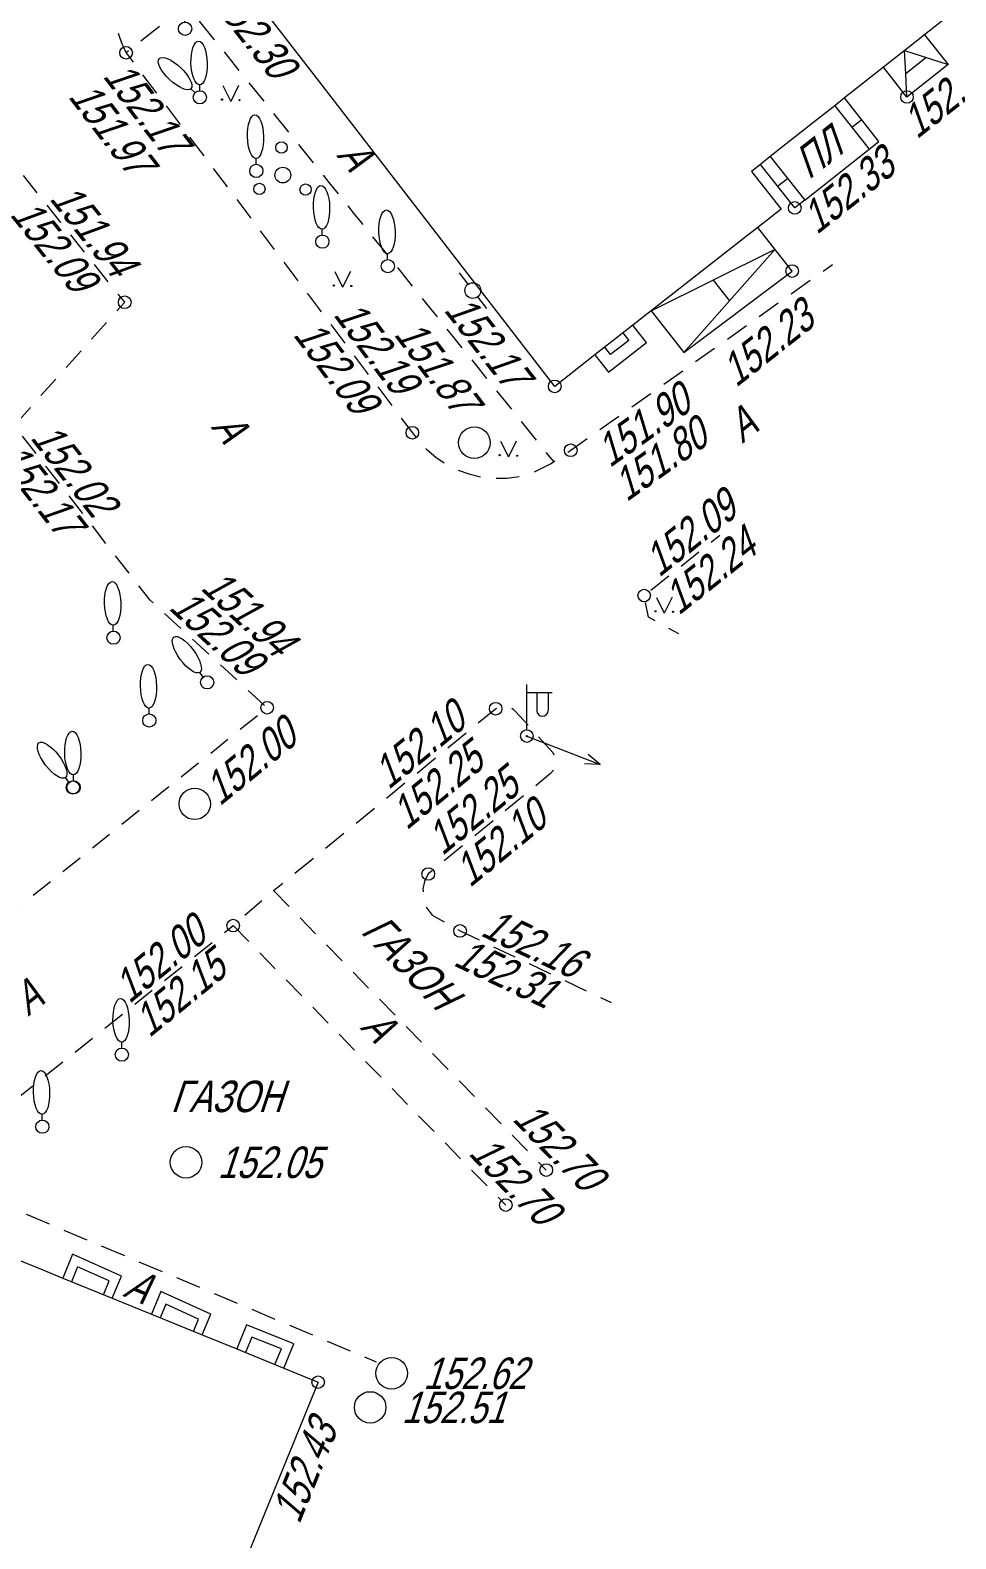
# Model space of a CAD drawing. Header units: metres. Extents: x 382 to 851, y 14083 to 14440.
# Drawn here: x 710.81 to 740.2, y 14270.72 to 14318.62 of the extents above; entities that cross this region are included whole.
import ezdxf
from ezdxf.enums import TextEntityAlignment as Align

# ---------------------------------------------------------------- set-up
doc = ezdxf.new("R2010")
doc.units = ezdxf.units.M
doc.header["$MEASUREMENT"] = 0
for name, color, linetype, lineweight in [('Бортовой камень', 7, 'Continuous', 25), ('Внутреннее заполнение', 7, 'Continuous', 25), ('Горизонтали', 7, 'Continuous', 25), ('Граница улицы', 7, 'Continuous', 25), ('Здания', 7, 'Continuous', 25), ('Колодцы', 7, 'Continuous', 25), ('Крыльца', 7, 'Continuous', 25), ('Леса и газоны', 7, 'Continuous', 25), ('ЛЭП', 7, 'Continuous', 25), ('Отдельно стоящее дерево', 7, 'Continuous', 25), ('Фонари', 7, 'Continuous', 25), ('Фонтаны', 7, 'Continuous', 25), ('Части зданий', 7, 'Continuous', 25)]:
    doc.layers.add(name, color=color, linetype=linetype, lineweight=lineweight)
doc.styles.add('Style-RUSSIAN_1251 I 0.32289', font='RUSSIAN_1251.shx', dxfattribs={"oblique": 18.5})

# ---------------------------------------------------------------- blocks, each defined once
blk = doc.blocks.new('KUST1_5')
at = {"layer": 'Отдельно стоящее дерево', "color": 251, "linetype": 'Continuous', "lineweight": 9}
for centre, radius in [((-0.044, 0.877), 0.18), ((0, 0), 0.25), ((-0.745, -0.439), 0.18), ((0.723, -0.461), 0.18)]:
    blk.add_arc(centre, radius, 0, 360, dxfattribs=at)
blk = doc.blocks.new('KOLOD_17')
at = {"layer": 'Колодцы', "color": 251, "linetype": 'Continuous', "lineweight": 9}
blk.add_arc((0, 0), 0.5, 0, 360, dxfattribs=at)
blk = doc.blocks.new('DEREVO_95')
at = {"layer": 'Отдельно стоящее дерево', "color": 251, "linetype": 'Continuous', "lineweight": 9, "flags": 128}
blk.add_lwpolyline([(-0.007, 0.21), (-0.007, 0.393)], dxfattribs=at)
at = {"layer": 'Отдельно стоящее дерево', "color": 251, "linetype": 'Continuous', "lineweight": 9}
blk.add_arc((0, 0), 0.21, 0, 360, dxfattribs=at)
blk.add_ellipse((-0.026, 1.088), major_axis=(-0.019, 0.695), ratio=0.369829, dxfattribs=at)
blk = doc.blocks.new('DEREVO_96')
at = {"layer": 'Отдельно стоящее дерево', "color": 251, "linetype": 'Continuous', "lineweight": 9, "flags": 128}
blk.add_lwpolyline([(-0.007, 0.21), (-0.007, 0.393)], dxfattribs=at)
at = {"layer": 'Отдельно стоящее дерево', "color": 251, "linetype": 'Continuous', "lineweight": 9}
blk.add_arc((0.00003, 0.0001), 0.21, 0, 359.999994, dxfattribs=at)
blk.add_ellipse((-0.02547, 1.0881), major_axis=(-0.0185, 0.695), ratio=0.36982862, dxfattribs=at)
blk = doc.blocks.new('DEREVO_97')
at = {"layer": 'Отдельно стоящее дерево', "color": 251, "linetype": 'Continuous', "lineweight": 9, "flags": 128}
blk.add_lwpolyline([(-0.007, 0.21), (-0.007, 0.393)], dxfattribs=at)
at = {"layer": 'Отдельно стоящее дерево', "color": 251, "linetype": 'Continuous', "lineweight": 9}
blk.add_arc((0, 0), 0.21, 0, 360, dxfattribs=at)
blk.add_ellipse((-0.025, 1.088), major_axis=(-0.019, 0.695), ratio=0.369829, dxfattribs=at)
blk = doc.blocks.new('DEREVO_98')
at = {"layer": 'Отдельно стоящее дерево', "color": 251, "linetype": 'Continuous', "lineweight": 9, "flags": 128}
blk.add_lwpolyline([(-0.006, 0.21), (-0.007, 0.393)], dxfattribs=at)
at = {"layer": 'Отдельно стоящее дерево', "color": 251, "linetype": 'Continuous', "lineweight": 9}
blk.add_arc((0, 0), 0.21, 0, 360, dxfattribs=at)
blk.add_ellipse((-0.026, 1.088), major_axis=(-0.019, 0.695), ratio=0.369829, dxfattribs=at)
blk = doc.blocks.new('DEREVO_99')
at = {"layer": 'Отдельно стоящее дерево', "color": 251, "linetype": 'Continuous', "lineweight": 9, "flags": 128}
blk.add_lwpolyline([(-0.007, 0.21), (-0.007, 0.393)], dxfattribs=at)
at = {"layer": 'Отдельно стоящее дерево', "color": 251, "linetype": 'Continuous', "lineweight": 9}
blk.add_arc((0.00022, -0.00033), 0.21, 0, 359.999994, dxfattribs=at)
blk.add_ellipse((-0.02528, 1.08767), major_axis=(-0.0185, 0.695), ratio=0.36982862, dxfattribs=at)
blk = doc.blocks.new('DEREVO_106')
at = {"layer": 'Отдельно стоящее дерево', "color": 251, "linetype": 'Continuous', "lineweight": 9, "flags": 128}
blk.add_lwpolyline([(-0.007, 0.21), (-0.007, 0.393)], dxfattribs=at)
at = {"layer": 'Отдельно стоящее дерево', "color": 251, "linetype": 'Continuous', "lineweight": 9}
blk.add_arc((0, -0.001), 0.21, 0, 360, dxfattribs=at)
blk.add_ellipse((-0.025, 1.087), major_axis=(-0.019, 0.695), ratio=0.369829, dxfattribs=at)
blk = doc.blocks.new('DEREVO_107')
at = {"layer": 'Отдельно стоящее дерево', "color": 251, "linetype": 'Continuous', "lineweight": 9, "flags": 128}
blk.add_lwpolyline([(-0.007, 0.21), (-0.007, 0.393)], dxfattribs=at)
at = {"layer": 'Отдельно стоящее дерево', "color": 251, "linetype": 'Continuous', "lineweight": 9}
blk.add_arc((0, -0.001), 0.21, 0, 360, dxfattribs=at)
blk.add_ellipse((-0.026, 1.087), major_axis=(-0.019, 0.695), ratio=0.369829, dxfattribs=at)
blk = doc.blocks.new('DEREVO_109')
at = {"layer": 'Отдельно стоящее дерево', "color": 251, "linetype": 'Continuous', "lineweight": 9, "flags": 128}
blk.add_lwpolyline([(-0.007, 0.21), (-0.007, 0.393)], dxfattribs=at)
at = {"layer": 'Отдельно стоящее дерево', "color": 251, "linetype": 'Continuous', "lineweight": 9}
blk.add_arc((0.001, -0.001), 0.21, 0, 360, dxfattribs=at)
blk.add_ellipse((-0.025, 1.087), major_axis=(-0.019, 0.695), ratio=0.369829, dxfattribs=at)
blk = doc.blocks.new('DEREVO_110')
at = {"layer": 'Отдельно стоящее дерево', "color": 251, "linetype": 'Continuous', "lineweight": 9, "flags": 128}
blk.add_lwpolyline([(-0.007, 0.21), (-0.007, 0.393)], dxfattribs=at)
at = {"layer": 'Отдельно стоящее дерево', "color": 251, "linetype": 'Continuous', "lineweight": 9}
blk.add_arc((0.001, -0.001), 0.21, 0, 360, dxfattribs=at)
blk.add_ellipse((-0.025, 1.087), major_axis=(-0.019, 0.695), ratio=0.369829, dxfattribs=at)
blk = doc.blocks.new('DEREVO_111')
at = {"layer": 'Отдельно стоящее дерево', "color": 251, "linetype": 'Continuous', "lineweight": 9, "flags": 128}
blk.add_lwpolyline([(-0.007, 0.21), (-0.007, 0.393)], dxfattribs=at)
at = {"layer": 'Отдельно стоящее дерево', "color": 251, "linetype": 'Continuous', "lineweight": 9}
blk.add_arc((0.001, -0.001), 0.21, 0, 360, dxfattribs=at)
blk.add_ellipse((-0.025, 1.087), major_axis=(-0.019, 0.695), ratio=0.369829, dxfattribs=at)
blk = doc.blocks.new('PIKET_113')
at = {"layer": 'Горизонтали', "color": 251, "linetype": 'Continuous', "lineweight": 9}
blk.add_arc((0, 0), 0.2, 0, 360, dxfattribs=at)
blk = doc.blocks.new('FONAR5_3')
at = {"layer": 'Фонари', "color": 251, "linetype": 'Continuous', "lineweight": 9}
for p, q in [((0.003, 0.2), (0.003, 1.641)), ((0.017, 1.388), (0.805, 1.388)), ((0.322, 1.371), (0.322, 0.816)), ((0.676, 1.378), (0.676, 0.823))]:
    blk.add_line(p, q, dxfattribs=at)
for centre, radius, start, end in [((0.496, 0.809), 0.181, 180, 0), ((0, 0), 0.2, 0, 360), ((0, 0), 0.02, 0, 360)]:
    blk.add_arc(centre, radius, start, end, dxfattribs=at)
blk = doc.blocks.new('STRFON_1')
at = {"layer": 'ЛЭП', "color": 251, "linetype": 'Continuous', "lineweight": 9, "flags": 128}
for points in [[(0, 0), (2.5, 0)], [(2.5, 0), (2.025, 0.158)], [(2.5, 0), (2.025, -0.156)]]:
    blk.add_lwpolyline(points, dxfattribs=at)
blk = doc.blocks.new('PIKET_114')
at = {"layer": 'Горизонтали', "color": 251, "linetype": 'Continuous', "lineweight": 9}
blk.add_arc((0, 0), 0.2, 0, 360, dxfattribs=at)
blk = doc.blocks.new('SIFON')
at = {"layer": 'Фонтаны', "color": 251, "linetype": 'Continuous', "lineweight": 9}
for p, q in [((-0.714, 0), (-0.25, 0)), ((0.25, 0), (0.714, 0))]:
    blk.add_line(p, q, dxfattribs=at)
blk.add_arc((0, 0), 0.25, 0, 360, dxfattribs=at)
blk = doc.blocks.new('PIKET_121')
at = {"layer": 'Горизонтали', "color": 251, "linetype": 'Continuous', "lineweight": 9}
blk.add_arc((0, 0), 0.2, 0, 360, dxfattribs=at)
blk = doc.blocks.new('DEREVO_185')
at = {"layer": 'Отдельно стоящее дерево', "color": 251, "linetype": 'Continuous', "lineweight": 9, "flags": 128}
blk.add_lwpolyline([(-0.007, 0.21), (-0.007, 0.393)], dxfattribs=at)
at = {"layer": 'Отдельно стоящее дерево', "color": 251, "linetype": 'Continuous', "lineweight": 9}
blk.add_arc((0, 0), 0.21, 0, 360, dxfattribs=at)
blk.add_ellipse((-0.025, 1.088), major_axis=(-0.019, 0.695), ratio=0.369829, dxfattribs=at)
blk = doc.blocks.new('DEREVO_186')
at = {"layer": 'Отдельно стоящее дерево', "color": 251, "linetype": 'Continuous', "lineweight": 9, "flags": 128}
blk.add_lwpolyline([(-0.007, 0.21), (-0.007, 0.393)], dxfattribs=at)
at = {"layer": 'Отдельно стоящее дерево', "color": 251, "linetype": 'Continuous', "lineweight": 9}
blk.add_arc((0, 0), 0.21, 0, 359.99999, dxfattribs=at)
blk.add_ellipse((-0.0255, 1.088), major_axis=(-0.0185, 0.695), ratio=0.3698286, dxfattribs=at)
blk = doc.blocks.new('DEREVO_187')
at = {"layer": 'Отдельно стоящее дерево', "color": 251, "linetype": 'Continuous', "lineweight": 9, "flags": 128}
blk.add_lwpolyline([(-0.007, 0.21), (-0.007, 0.393)], dxfattribs=at)
at = {"layer": 'Отдельно стоящее дерево', "color": 251, "linetype": 'Continuous', "lineweight": 9}
blk.add_arc((0, 0), 0.21, 0, 360, dxfattribs=at)
blk.add_ellipse((-0.026, 1.088), major_axis=(-0.019, 0.695), ratio=0.369829, dxfattribs=at)
blk = doc.blocks.new('PIKET_300')
at = {"layer": 'Горизонтали', "color": 251, "linetype": 'Continuous', "lineweight": 9}
blk.add_arc((0, 0), 0.2, 0, 360, dxfattribs=at)
blk = doc.blocks.new('PIKET_301')
at = {"layer": 'Горизонтали', "color": 251, "linetype": 'Continuous', "lineweight": 9}
blk.add_arc((0, 0), 0.2, 0, 360, dxfattribs=at)
blk = doc.blocks.new('PIKET_302')
at = {"layer": 'Горизонтали', "color": 251, "linetype": 'Continuous', "lineweight": 9}
blk.add_arc((0, 0), 0.2, 0, 360, dxfattribs=at)
blk = doc.blocks.new('PIKET_303')
at = {"layer": 'Горизонтали', "color": 251, "linetype": 'Continuous', "lineweight": 9}
blk.add_arc((-0.00021, 0.00026), 0.2, 0, 359.999994, dxfattribs=at)
blk = doc.blocks.new('KOLOD_73')
at = {"layer": 'Колодцы', "color": 251, "linetype": 'Continuous', "lineweight": 9}
blk.add_arc((0, 0), 0.5, 0, 360, dxfattribs=at)
blk = doc.blocks.new('KOLOD_74')
at = {"layer": 'Колодцы', "color": 251, "linetype": 'Continuous', "lineweight": 9}
blk.add_arc((0, 0), 0.5, 0, 360, dxfattribs=at)
blk = doc.blocks.new('KOLOD_75')
at = {"layer": 'Колодцы', "color": 251, "linetype": 'Continuous', "lineweight": 9}
blk.add_arc((0, 0), 0.5, 0, 360, dxfattribs=at)
blk = doc.blocks.new('KOLOD_76')
at = {"layer": 'Колодцы', "color": 251, "linetype": 'Continuous', "lineweight": 9}
blk.add_arc((0, 0), 0.5, 0, 360, dxfattribs=at)
blk = doc.blocks.new('PIKET_353')
at = {"layer": 'Горизонтали', "color": 251, "linetype": 'Continuous', "lineweight": 9}
blk.add_arc((0, 0), 0.2, 0, 360, dxfattribs=at)
blk = doc.blocks.new('PIKET_354')
at = {"layer": 'Горизонтали', "color": 251, "linetype": 'Continuous', "lineweight": 9}
blk.add_arc((0, 0), 0.2, 0, 360, dxfattribs=at)
blk = doc.blocks.new('GAZON_16')
at = {"layer": 'Леса и газоны', "color": 251, "linetype": 'Continuous', "lineweight": 9}
for p in [(-0.248, 0.499), (0.251, 0.502)]:
    blk.add_line(p, (0, 0), dxfattribs=at)
for centre in [(-0.276, 0.057), (0.279, 0.039)]:
    blk.add_arc(centre, 0.02, 0, 360, dxfattribs=at)
blk = doc.blocks.new('msdElementTypeLineString_87')
at = {"layer": 'Бортовой камень', "color": 251, "linetype": 'Continuous', "lineweight": 9}
for p, q in [((2.126, 2.913), (2.407, 3.138)), ((1.171, 2.152), (1.735, 2.601)), ((1.102, 0), (0.786, 0.173))]:
    blk.add_line(p, q, dxfattribs=at)
at = {"layer": 'Бортовой камень', "color": 251, "linetype": 'Continuous', "lineweight": 9, "flags": 128}
for points in [[(0.217, 1.391), (0.528, 1.639), (0.702, 1.778), (0.78, 1.84)], [(0.348, 0.413), (0.137, 0.528), (0.044, 1)]]:
    blk.add_lwpolyline(points, dxfattribs=at)
blk = doc.blocks.new('GAZON_17')
at = {"layer": 'Леса и газоны', "color": 251, "linetype": 'Continuous', "lineweight": 9}
for p in [(-0.248, 0.499), (0.251, 0.502)]:
    blk.add_line(p, (0, 0), dxfattribs=at)
for centre in [(-0.276, 0.057), (0.279, 0.039)]:
    blk.add_arc(centre, 0.02, 0, 360, dxfattribs=at)
blk = doc.blocks.new('GAZON_18')
at = {"layer": 'Леса и газоны', "color": 251, "linetype": 'Continuous', "lineweight": 9}
for p in [(-0.248, 0.499), (0.251, 0.502)]:
    blk.add_line(p, (0, 0), dxfattribs=at)
for centre in [(-0.276, 0.057), (0.279, 0.039)]:
    blk.add_arc(centre, 0.02, 0, 360, dxfattribs=at)
blk = doc.blocks.new('GAZON_19')
at = {"layer": 'Леса и газоны', "color": 251, "linetype": 'Continuous', "lineweight": 9}
for p in [(-0.248, 0.499), (0.251, 0.502)]:
    blk.add_line(p, (0, 0), dxfattribs=at)
for centre in [(-0.276, 0.057), (0.279, 0.039)]:
    blk.add_arc(centre, 0.02, 0, 360, dxfattribs=at)
blk = doc.blocks.new('PIKET_355')
at = {"layer": 'Горизонтали', "color": 251, "linetype": 'Continuous', "lineweight": 9}
blk.add_arc((0, 0), 0.2, 0, 360, dxfattribs=at)
blk = doc.blocks.new('PIKET_357')
at = {"layer": 'Горизонтали', "color": 251, "linetype": 'Continuous', "lineweight": 9}
blk.add_arc((0, 0), 0.2, 0, 360, dxfattribs=at)
blk = doc.blocks.new('PIKET_369')
at = {"layer": 'Горизонтали', "color": 251, "linetype": 'Continuous', "lineweight": 9}
blk.add_arc((0, 0), 0.2, 0, 360, dxfattribs=at)
blk = doc.blocks.new('PIKET_370')
at = {"layer": 'Горизонтали', "color": 251, "linetype": 'Continuous', "lineweight": 9}
blk.add_arc((0, 0), 0.2, 0, 360, dxfattribs=at)
blk = doc.blocks.new('PIKET_371')
at = {"layer": 'Горизонтали', "color": 251, "linetype": 'Continuous', "lineweight": 9}
blk.add_arc((0, 0), 0.2, 0, 360, dxfattribs=at)
blk = doc.blocks.new('PIKET_372')
at = {"layer": 'Горизонтали', "color": 251, "linetype": 'Continuous', "lineweight": 9}
blk.add_arc((0, 0), 0.2, 0, 360, dxfattribs=at)
blk = doc.blocks.new('PIKET_373')
at = {"layer": 'Горизонтали', "color": 251, "linetype": 'Continuous', "lineweight": 9}
blk.add_arc((0, 0), 0.2, 0, 360, dxfattribs=at)
blk = doc.blocks.new('PIKET_374')
at = {"layer": 'Горизонтали', "color": 251, "linetype": 'Continuous', "lineweight": 9}
blk.add_arc((0, 0), 0.2, 0, 360, dxfattribs=at)
blk = doc.blocks.new('msdElementTypeLineString_96')
at = {"layer": 'Части зданий', "color": 251, "linetype": 'Continuous', "lineweight": 9}
for p, q in [((0, 6.004), (0.371, 5.859)), ((0.836, 5.676), (1.577, 5.385)), ((2.038, 5.191), (2.772, 4.882)), ((4.427, 4.184), (5.161, 3.875)), ((5.621, 3.681), (6.355, 3.371)), ((6.816, 3.177), (7.549, 2.868)), ((8.01, 2.674), (8.744, 2.364)), ((9.204, 2.17), (9.938, 1.861)), ((10.399, 1.666), (11.132, 1.357)), ((11.593, 1.163), (12.327, 0.853)), ((12.788, 0.659), (13.521, 0.35)), ((13.982, 0.156), (14.349, 0.001))]:
    blk.add_line(p, q, dxfattribs=at)
at = {"layer": 'Части зданий', "color": 251, "linetype": 'Continuous', "lineweight": 9, "flags": 128}
blk.add_lwpolyline([(3.233, 4.688), (3.321, 4.651), (3.966, 4.379)], dxfattribs=at)
blk = doc.blocks.new('msdElementTypeLineString_97')
at = {"layer": 'Граница улицы', "color": 251, "linetype": 'Continuous', "lineweight": 9}
for p, q in [((3.223, 13.399), (2.75, 13.987)), ((1.477, 13.82), (0.885, 13.353)), ((4.01, 12.421), (3.537, 13.009)), ((4.796, 11.443), (4.323, 12.031)), ((5.582, 10.465), (5.109, 11.053)), ((6.369, 9.487), (5.896, 10.075)), ((9.514, 5.575), (9.041, 6.163)), ((11.873, 2.641), (11.4, 3.229)), ((12.659, 1.663), (12.186, 2.251)), ((13.445, 0.685), (12.972, 1.273)), ((13.995, 0.001), (13.758, 0.295))]:
    blk.add_line(p, q, dxfattribs=at)
at = {"layer": 'Граница улицы', "color": 251, "linetype": 'Continuous', "lineweight": 9, "flags": 128}
for points in [[(0.034, 15.332), (0.035, 15.342), (0.063, 15.524), (0.098, 15.704)], [(0.064, 14.082), (0.041, 14.224), (0.019, 14.41), (0.006, 14.597), (0.001, 14.785), (0.001, 14.834)], [(2.437, 14.377), (2.338, 14.5), (1.87, 14.13)], [(0.492, 13.043), (0.416, 12.983), (0.34, 13.15), (0.271, 13.321), (0.21, 13.496), (0.179, 13.596)], [(7.155, 8.509), (6.866, 8.868), (6.682, 9.097)], [(7.941, 7.531), (7.639, 7.906), (7.468, 8.119)], [(8.727, 6.553), (8.512, 6.821), (8.441, 6.909), (8.254, 7.141)], [(10.3, 4.597), (10.193, 4.729), (9.827, 5.185)], [(11.086, 3.619), (10.917, 3.829), (10.613, 4.207)]]:
    blk.add_lwpolyline(points, dxfattribs=at)
blk = doc.blocks.new('msdElementTypeLineString_107')
at = {"layer": 'Граница улицы', "color": 251, "linetype": 'Continuous', "lineweight": 9}
for p, q in [((0.908, 9.661), (0.376, 9.2)), ((1.778, 9.48), (1.286, 9.984)), ((2.619, 8.617), (2.127, 9.122)), ((0.002, 8.873), (0.494, 8.369)), ((3.46, 7.755), (2.968, 8.26)), ((0.843, 8.011), (1.335, 7.506)), ((4.301, 6.893), (3.809, 7.398)), ((1.684, 7.149), (2.176, 6.644)), ((2.525, 6.287), (3.017, 5.782)), ((5.142, 6.031), (4.65, 6.535)), ((3.366, 5.424), (3.858, 4.92)), ((5.983, 5.169), (5.491, 5.673)), ((6.824, 4.307), (6.332, 4.811)), ((4.207, 4.562), (4.699, 4.058)), ((7.665, 3.445), (7.173, 3.949)), ((5.048, 3.7), (5.54, 3.196)), ((8.506, 2.583), (8.014, 3.087)), ((5.889, 2.838), (6.381, 2.334)), ((6.73, 1.976), (7.222, 1.472)), ((9.347, 1.721), (8.855, 2.225)), ((7.571, 1.114), (8.063, 0.61)), ((9.942, 1.111), (9.696, 1.363)), ((8.412, 0.252), (8.658, 0))]:
    blk.add_line(p, q, dxfattribs=at)
blk = doc.blocks.new('msdElementTypeLineString_112')
at = {"layer": 'Бортовой камень', "color": 251, "linetype": 'Continuous', "lineweight": 9}
for p, q in [((0, 13.512), (0.223, 13.216)), ((0.524, 12.817), (0.97, 12.225)), ((1.271, 11.825), (1.716, 11.233)), ((2.017, 10.834), (2.463, 10.242)), ((2.764, 9.843), (3.21, 9.251)), ((3.511, 8.851), (3.957, 8.259)), ((4.258, 7.86), (4.703, 7.268)), ((5.004, 6.868), (5.45, 6.276)), ((22.128, 6.58), (22.43, 6.794)), ((21.116, 5.861), (21.72, 6.29)), ((5.751, 5.877), (6.197, 5.285)), ((20.104, 5.143), (20.708, 5.572)), ((6.498, 4.886), (6.944, 4.294)), ((19.092, 4.424), (19.696, 4.853)), ((7.244, 3.894), (7.69, 3.302)), ((18.08, 3.706), (18.684, 4.135)), ((17.068, 2.987), (17.672, 3.416)), ((7.991, 2.903), (8.437, 2.311)), ((16.056, 2.269), (16.66, 2.698)), ((15.044, 1.55), (15.648, 1.979))]:
    blk.add_line(p, q, dxfattribs=at)
at = {"layer": 'Бортовой камень', "color": 251, "linetype": 'Continuous', "lineweight": 9, "flags": 128}
for points in [[(8.738, 1.912), (9.088, 1.447), (9.185, 1.32)], [(14.03, 0.834), (14.117, 0.892), (14.636, 1.261)], [(9.514, 0.945), (9.545, 0.912), (9.829, 0.671), (10.098, 0.491)], [(12.963, 0.207), (12.993, 0.216), (13.497, 0.475), (13.615, 0.554)], [(10.542, 0.262), (10.878, 0.139), (11.25, 0.051)], [(11.747, 0.001), (12.085, 0.005), (12.483, 0.059), (12.485, 0.059)]]:
    blk.add_lwpolyline(points, dxfattribs=at)
blk = doc.blocks.new('msdElementTypeLineString_113')
at = {"layer": 'Бортовой камень', "color": 251, "linetype": 'Continuous', "lineweight": 9}
for p, q in [((39.807, 37.099), (39.587, 37.374)), ((40.559, 36.159), (40.119, 36.709)), ((41.311, 35.219), (40.871, 35.769)), ((42.063, 34.28), (41.623, 34.829)), ((42.814, 33.34), (42.375, 33.889)), ((42.284, 31.517), (42.754, 32.041)), ((41.481, 30.621), (41.951, 31.145)), ((40.677, 29.725), (41.147, 30.249)), ((39.874, 28.828), (40.344, 29.352)), ((40.522, 27.882), (40.089, 28.437)), ((41.261, 26.932), (40.829, 27.487)), ((42.001, 25.983), (41.568, 26.538)), ((42.74, 25.033), (42.308, 25.588)), ((43.48, 24.083), (43.047, 24.639)), ((45.121, 22.333), (44.603, 22.809)), ((46.006, 21.518), (45.489, 21.994)), ((46.892, 20.703), (46.374, 21.18)), ((47.778, 19.888), (47.26, 20.365)), ((47.004, 19.13), (47.553, 19.57)), ((46.065, 18.377), (46.613, 18.817)), ((45.125, 17.624), (45.674, 18.064)), ((44.186, 16.871), (44.735, 17.311)), ((43.247, 16.118), (43.796, 16.558)), ((42.308, 15.365), (42.857, 15.805)), ((41.369, 14.612), (41.918, 15.052)), ((40.43, 13.859), (40.979, 14.299)), ((39.491, 13.106), (40.04, 13.546)), ((38.552, 12.353), (39.101, 12.793)), ((37.613, 11.6), (38.162, 12.04)), ((36.674, 10.847), (37.223, 11.287)), ((35.735, 10.094), (36.284, 10.534)), ((34.796, 9.341), (35.345, 9.782)), ((33.857, 8.588), (34.406, 9.029)), ((32.922, 7.83), (33.467, 8.275)), ((0, 7.775), (0.331, 7.654)), ((0.8, 7.483), (1.461, 7.242)), ((31.988, 7.071), (32.534, 7.515)), ((1.931, 7.071), (2.592, 6.83)), ((31.055, 6.311), (31.601, 6.755)), ((3.062, 6.659), (3.723, 6.418)), ((4.193, 6.246), (4.854, 6.005)), ((5.324, 5.834), (5.985, 5.593)), ((30.121, 5.551), (30.667, 5.995)), ((6.454, 5.422), (7.116, 5.181)), ((7.585, 5.009), (8.246, 4.768)), ((29.188, 4.791), (29.734, 5.235)), ((28.254, 4.031), (28.8, 4.475)), ((9.845, 4.18), (10.505, 3.935)), ((10.974, 3.762), (11.634, 3.517)), ((27.321, 3.271), (27.867, 3.716)), ((12.103, 3.344), (12.762, 3.099)), ((13.231, 2.925), (13.891, 2.681)), ((26.387, 2.511), (26.933, 2.956)), ((14.36, 2.507), (15.02, 2.263)), ((15.489, 2.089), (16.148, 1.845)), ((25.454, 1.752), (26, 2.196)), ((16.617, 1.671), (17.277, 1.427)), ((17.746, 1.253), (18.406, 1.008)), ((18.875, 0.835), (19.534, 0.59)), ((20.003, 0.417), (20.663, 0.172))]:
    blk.add_line(p, q, dxfattribs=at)
at = {"layer": 'Бортовой камень', "color": 251, "linetype": 'Continuous', "lineweight": 9, "flags": 128}
for points in [[(43.088, 32.413), (43.335, 32.689), (43.127, 32.949)], [(44.235, 23.148), (44.142, 23.233), (43.787, 23.689)], [(8.716, 4.597), (8.919, 4.523), (9.376, 4.354)], [(24.52, 0.992), (24.522, 0.993), (25.066, 1.436)], [(23.5, 0.361), (23.661, 0.434), (23.892, 0.556), (24.113, 0.691), (24.119, 0.695)], [(21.145, 0.048), (21.361, 0.02), (21.619, 0.002), (21.847, 0)], [(22.345, 0.038), (22.404, 0.044), (22.665, 0.091), (22.922, 0.154), (23.031, 0.188)]]:
    blk.add_lwpolyline(points, dxfattribs=at)
blk = doc.blocks.new('msdElementTypeLineString_115')
at = {"layer": 'Бортовой камень', "color": 251, "linetype": 'Continuous', "lineweight": 9}
for p, q in [((5.529, 8.083), (6.113, 8.56)), ((4.559, 7.288), (5.143, 7.766)), ((3.589, 6.494), (4.172, 6.972)), ((7.938, 6.567), (7.355, 6.089)), ((2.619, 5.699), (3.202, 6.177)), ((6.969, 5.772), (6.386, 5.293)), ((1.649, 4.905), (2.232, 5.383)), ((5.999, 4.976), (5.417, 4.498)), ((0.679, 4.111), (1.262, 4.588)), ((0, 3.555), (0.292, 3.794)), ((6.978, 1.773), (7.66, 1.45)), ((8.111, 1.236), (8.793, 0.913)), ((9.244, 0.699), (9.926, 0.376)), ((10.377, 0.162), (10.718, 0))]:
    blk.add_line(p, q, dxfattribs=at)
at = {"layer": 'Бортовой камень', "color": 251, "linetype": 'Continuous', "lineweight": 9, "flags": 128}
for points in [[(6.5, 8.877), (7.05, 9.328), (7.089, 9.346)], [(7.559, 9.348), (7.604, 9.318), (7.684, 9.242), (8.08, 8.806)], [(8.416, 8.435), (8.869, 7.937), (8.895, 7.861)], [(8.887, 7.382), (8.806, 7.279), (8.325, 6.884)], [(5.03, 4.181), (4.911, 4.083), (4.788, 3.848), (4.736, 3.616), (4.744, 3.519)], [(4.84, 3.031), (4.84, 3.031), (5.037, 2.78), (5.414, 2.564)], [(5.848, 2.316), (5.922, 2.274), (6.526, 1.987)]]:
    blk.add_lwpolyline(points, dxfattribs=at)
blk = doc.blocks.new('msdElementTypeLineString_116')
at = {"layer": 'Бортовой камень', "color": 251, "linetype": 'Continuous', "lineweight": 9}
for p, q in [((24.507, 39.967), (24.786, 40.19)), ((23.559, 39.208), (24.117, 39.655)), ((22.611, 38.45), (23.168, 38.896)), ((21.662, 37.691), (22.22, 38.137)), ((20.714, 36.933), (21.272, 37.379)), ((19.766, 36.174), (20.324, 36.62)), ((18.817, 35.415), (19.375, 35.862)), ((17.869, 34.657), (18.427, 35.103)), ((16.921, 33.898), (17.479, 34.345)), ((15.973, 33.14), (16.53, 33.586)), ((15.024, 32.381), (15.582, 32.827)), ((14.078, 31.621), (14.634, 32.068)), ((13.131, 30.86), (13.688, 31.308)), ((12.184, 30.1), (12.741, 30.547)), ((11.237, 29.34), (11.794, 29.787)), ((10.29, 28.579), (10.847, 29.027)), ((9.343, 27.819), (9.9, 28.266)), ((8.397, 27.058), (8.954, 27.506)), ((7.45, 26.298), (8.007, 26.745)), ((6.503, 25.538), (7.06, 25.985)), ((3.698, 21.711), (3.967, 22.373)), ((3.243, 20.586), (3.511, 21.248)), ((2.787, 19.46), (3.055, 20.122)), ((2.331, 18.334), (2.599, 18.997)), ((1.875, 17.209), (2.143, 17.871)), ((1.424, 16.082), (1.689, 16.745)), ((0.973, 14.954), (1.238, 15.617)), ((0.522, 13.827), (0.787, 14.49)), ((0.09, 12.692), (0.337, 13.362)), ((0.263, 10.291), (0.144, 10.996)), ((0.531, 9.107), (0.365, 9.802)), ((0.813, 7.926), (0.647, 8.621)), ((1.096, 6.745), (0.93, 7.44)), ((1.378, 5.564), (1.212, 6.259)), ((1.661, 4.383), (1.495, 5.078)), ((2.186, 2.012), (2.039, 2.711)), ((2.677, 0), (2.588, 0.346))]:
    blk.add_line(p, q, dxfattribs=at)
at = {"layer": 'Бортовой камень', "color": 251, "linetype": 'Continuous', "lineweight": 9, "flags": 128}
for points in [[(5.557, 24.777), (5.638, 24.843), (6.113, 25.225)], [(4.715, 23.908), (4.852, 24.1), (5.147, 24.414), (5.182, 24.447)], [(4.156, 22.836), (4.377, 23.379), (4.443, 23.489)], [(0.061, 11.489), (0, 11.85), (0.032, 12.197)], [(1.937, 3.201), (1.888, 3.433), (1.777, 3.897)], [(2.465, 0.831), (2.291, 1.513), (2.289, 1.523)]]:
    blk.add_lwpolyline(points, dxfattribs=at)

msp = doc.modelspace()

# ---------------------------------------------------------------- linework, layer by layer
at = {"layer": 'Внутреннее заполнение', "color": 251, "linetype": 'Continuous', "lineweight": 9}
for p, q in [((737.209, 14315.779), (736.895, 14315.531)), ((734.538, 14313.667), (734.852, 14313.915))]:
    msp.add_line(p, q, dxfattribs=at)
at = {"layer": 'Внутреннее заполнение', "color": 251, "linetype": 'Continuous', "lineweight": 9, "flags": 128}
for points in [[(738.645, 14316.498), (738.606, 14317.237), (738.568, 14317.975), (739.95, 14317.527)], [(739.259, 14317.751), (738.606, 14317.237)], [(730.525, 14309.708), (734.457, 14311.665), (733.008, 14310.026), (731.559, 14308.388)], [(732.491, 14310.687), (733.008, 14310.026)], [(729.628, 14309.006), (729.813, 14308.77), (729.237, 14308.319), (729.052, 14308.555)], [(713.137, 14278.469), (713.315, 14278.906), (712.314, 14279.357), (712.121, 14278.883)], [(715.993, 14277.305), (716.153, 14277.696), (715.114, 14278.167), (714.938, 14277.735)], [(718.579, 14276.251), (718.781, 14276.746), (717.84, 14277.119), (717.642, 14276.633)]]:
    msp.add_lwpolyline(points, dxfattribs=at)
at = {"layer": 'Здания', "color": 251, "linetype": 'Continuous', "lineweight": 9, "flags": 128}
for points in [[(740.845, 14319.776), (739.2, 14318.475), (738.641, 14318.033), (737.897, 14317.444), (736.664, 14316.469), (736.35, 14316.221), (736.206, 14316.107), (735.892, 14315.859), (734.306, 14314.605), (733.992, 14314.357), (733.711, 14314.135), (734.65, 14312.936), (733.914, 14312.359), (733.594, 14312.11), (730.525, 14309.708), (729.943, 14309.253), (729.795, 14309.137), (728.737, 14308.308), (727.462, 14307.311), (719.822, 14317.208), (717.224, 14320.572), (719.397, 14322.266), (750, 14346.123)], [(698.109, 14259.495), (703.991, 14273.969), (704.362, 14273.819), (705.254, 14273.458), (706.759, 14277.15), (708.128, 14280.51), (711.204, 14279.257), (711.843, 14278.996), (713.415, 14278.356), (714.66, 14277.848), (716.271, 14277.192), (717.365, 14276.746), (718.857, 14276.138), (719.95, 14275.693), (717.03, 14268.525)]]:
    msp.add_lwpolyline(points, dxfattribs=at)
at = {"layer": 'Крыльца', "color": 251, "linetype": 'Continuous', "lineweight": 9}
msp.add_line((735.397, 14313.225), (737.441, 14314.842), dxfattribs=at)
at = {"layer": 'Крыльца', "color": 251, "linetype": 'Continuous', "lineweight": 9, "flags": 128}
for points in [[(739.2, 14318.475), (739.95, 14317.527), (738.645, 14316.498), (737.897, 14317.444)], [(736.35, 14316.221), (737.441, 14314.842), (737.754, 14315.09), (736.664, 14316.469)], [(734.306, 14314.605), (735.397, 14313.225), (735.083, 14312.977), (733.992, 14314.357)], [(730.525, 14309.708), (731.559, 14308.388), (735, 14310.971), (733.914, 14312.359)]]:
    msp.add_lwpolyline(points, dxfattribs=at)
at = {"layer": 'Части зданий', "color": 251, "linetype": 'Continuous', "lineweight": 9, "flags": 128}
for points in [[(728.737, 14308.308), (729.168, 14307.757), (730.375, 14308.702), (730.167, 14308.968), (729.943, 14309.253)], [(713.415, 14278.356), (713.702, 14279.06), (712.154, 14279.759), (711.843, 14278.996)], [(716.271, 14277.192), (716.539, 14277.85), (714.954, 14278.569), (714.66, 14277.848)], [(718.857, 14276.138), (719.173, 14276.913), (717.675, 14277.508), (717.365, 14276.746)]]:
    msp.add_lwpolyline(points, dxfattribs=at)

# ---------------------------------------------------------------- block references
at = {"layer": 'Бортовой камень', "color": 251, "linetype": 'Continuous', "lineweight": 9}
for name, p in [('msdElementTypeLineString_112', (713.852, 14304.391)), ('msdElementTypeLineString_113', (670.473, 14277.293)), ('msdElementTypeLineString_87', (730.3, 14299.452)), ('msdElementTypeLineString_115', (718.535, 14287.746)), ('msdElementTypeLineString_116', (692.465, 14250))]:
    msp.add_blockref(name, p, dxfattribs=at)
at = {"layer": 'Горизонтали', "color": 251, "linetype": 'Continuous', "lineweight": 9}
for name, p in [('PIKET_121', (713.852, 14317.903)), ('PIKET_303', (738.645, 14316.498)), ('PIKET_301', (735.083, 14312.978)), ('PIKET_302', (735, 14310.971)), ('PIKET_355', (713.808, 14309.982)), ('PIKET_113', (727.462, 14307.311)), ('PIKET_353', (722.94, 14305.838)), ('PIKET_354', (727.969, 14305.283)), ('PIKET_114', (730.301, 14300.67)), ('PIKET_357', (718.331, 14297.108)), ('PIKET_371', (725.585, 14297.074)), ('PIKET_370', (723.446, 14291.829)), ('PIKET_372', (717.251, 14290.19)), ('PIKET_369', (724.457, 14290.02)), ('PIKET_374', (727.193, 14282.426)), ('PIKET_373', (725.909, 14281.315)), ('PIKET_300', (719.95, 14275.693))]:
    msp.add_blockref(name, p, dxfattribs=at)
at = {"layer": 'Граница улицы', "color": 251, "linetype": 'Continuous', "lineweight": 9}
for name, p in [('msdElementTypeLineString_97', (713.436, 14304.92)), ('msdElementTypeLineString_107', (717.251, 14281.315))]:
    msp.add_blockref(name, p, dxfattribs=at)
at = {"layer": 'Колодцы', "color": 251, "linetype": 'Continuous', "lineweight": 9}
for name, p in [('KOLOD_73', (724.91, 14305.524)), ('KOLOD_17', (716.033, 14294.055)), ('KOLOD_76', (715.756, 14282.675)), ('KOLOD_74', (722.282, 14275.975)), ('KOLOD_75', (721.601, 14274.891))]:
    msp.add_blockref(name, p, dxfattribs=at)
at = {"layer": 'Леса и газоны', "color": 251, "linetype": 'Continuous', "lineweight": 9}
for name, p in [('GAZON_18', (717.175, 14316.361)), ('GAZON_17', (720.725, 14310.459)), ('GAZON_19', (725.988, 14305.071)), ('GAZON_16', (730.935, 14300.112))]:
    msp.add_blockref(name, p, dxfattribs=at)
at = {"layer": 'ЛЭП', "color": 251, "linetype": 'Continuous', "lineweight": 9, "rotation": 338.8124061433462}
msp.add_blockref('STRFON_1', (726.575, 14296.207), dxfattribs=at)
at = {"layer": 'Отдельно стоящее дерево', "color": 251, "linetype": 'Continuous', "lineweight": 9}
for name, p in [('DEREVO_185', (715.725, 14318.667)), ('DEREVO_186', (716.195, 14316.49)), ('DEREVO_109', (717.985, 14314.153)), ('KUST1_5', (718.829, 14314.02)), ('DEREVO_110', (720.083, 14311.907)), ('DEREVO_111', (722.16, 14311.13)), ('DEREVO_97', (713.451, 14299.331)), ('DEREVO_96', (714.589, 14296.701)), ('DEREVO_99', (712.185, 14294.579)), ('DEREVO_107', (713.719, 14286.093)), ('DEREVO_106', (711.193, 14283.806))]:
    msp.add_blockref(name, p, dxfattribs=at)
for name, p, rotation in [('DEREVO_187', (716.195, 14316.49), 44.95924963355922), ('DEREVO_95', (716.424, 14297.913), 34.9185113277789), ('DEREVO_98', (712.159, 14294.574), 35.76520994464776)]:
    msp.add_blockref(name, p, dxfattribs=dict(at, rotation=rotation))
at = {"layer": 'Фонари', "color": 251, "linetype": 'Continuous', "lineweight": 9}
msp.add_blockref('FONAR5_3', (726.575, 14296.207), dxfattribs=at)
at = {"layer": 'Фонтаны', "color": 251, "linetype": 'Continuous', "lineweight": 9, "rotation": 307.6700906160864}
msp.add_blockref('SIFON', (724.86, 14310.354), dxfattribs=at)
at = {"layer": 'Части зданий', "color": 251, "linetype": 'Continuous', "lineweight": 9}
msp.add_blockref('msdElementTypeLineString_96', (707.443, 14276.34), dxfattribs=at)

# ---------------------------------------------------------------- texts
at = {"layer": 'Горизонтали', "color": 251, "linetype": 'Continuous', "lineweight": 9, "style": 'Style-RUSSIAN_1251 I 0.32289', "oblique": 18.5}
for s, rotation, width, p in [('152.30', 307.9685, 0.799996, (716.485, 14319.579)), ('152.44', 38.3372, 0.799996, (738.959, 14315.144)), ('152.17', 307.4555, 0.799996, (713.089, 14317.158)), ('152.33', 38.3372, 0.799996, (735.781, 14312.11)), ('151.94', 308.6598, 0.8, (711.395, 14313.264)), ('152.09', 308.6598, 0.8, (710.139, 14312.759)), ('152.23', 38.3372, 0.799996, (733.219, 14307.259)), ('152.19', 306.989, 0.8, (720.411, 14309.583)), ('152.17', 307.9685, 0.799996, (723.917, 14309.731)), ('152.09', 306.989, 0.8, (719.131, 14308.949)), ('151.90', 35.3765, 0.8, (729.204, 14304.708)), ('151.80', 35.3765, 0.8, (729.741, 14303.626)), ('152.02', 307.9108, 0.8, (710.788, 14305.674)), ('152.17', 307.9108, 0.8, (709.713, 14305.032)), ('152.24', 38.5733, 0.799996, (731.396, 14300.021)), ('151.94', 317.392, 0.8, (716.182, 14300.879)), ('152.09', 317.392, 0.8, (715.176, 14300.252)), ('152.10', 39.3129, 0.8, (722.185, 14294.486)), ('152.25', 39.3129, 0.8, (722.758, 14293.201)), ('152.25', 39.3702, 0.8, (723.889, 14292.386)), ('152.10', 39.3702, 0.8, (724.764, 14291.374)), ('152.00', 39.3129, 0.8, (713.949, 14287.687)), ('152.16', 334.6323, 0.8, (725.068, 14289.889)), ('152.15', 39.3129, 0.8, (714.587, 14286.607)), ('152.31', 334.6323, 0.8, (724.203, 14288.943)), ('152.70', 314.2909, 0.8, (726.087, 14284.024)), ('152.70', 314.2909, 0.8, (724.691, 14282.937)), ('152.43', 67.8308, 0.799996, (719.35, 14271.157))]:
    msp.add_text(s, height=1, rotation=rotation, dxfattribs=dict(at, width=width)).set_placement(p)
at = {"layer": 'Горизонтали', "color": 251, "linetype": 'Continuous', "lineweight": 9, "style": 'Style-RUSSIAN_1251 I 0.32289', "oblique": 18.5, "width": 0.799996}
for s, rotation, p in [('151.97', 307.4555, (712.785, 14317.119)), ('152.09', 38.5733, (730.149, 14302.008))]:
    msp.add_text(s, height=1, rotation=rotation, dxfattribs=at).set_placement(p, align=Align.TOP_LEFT)
at = {"layer": 'Граница улицы', "color": 251, "linetype": 'Continuous', "lineweight": 9, "style": 'Style-RUSSIAN_1251 I 0.32289', "oblique": 18.5}
for rotation, width, p in [(308.8132, 0.799996, (720.515, 14314.64)), (38.5733, 0.8, (733.417, 14305.483)), (307.4555, 0.799996, (716.532, 14306.014)), (38.7703, 0.799996, (710.744, 14287.294)), (314.2909, 0.799996, (721.256, 14286.932))]:
    msp.add_text('А', height=1, rotation=rotation, dxfattribs=dict(at, width=width)).set_placement(p)
at = {"layer": 'Колодцы', "color": 251, "linetype": 'Continuous', "lineweight": 9, "style": 'Style-RUSSIAN_1251 I 0.32289', "oblique": 18.5}
for s, rotation, width, p in [('151.87', 306.989, 0.8, (722.334, 14308.96)), ('152.00', 39.3107, 0.799996, (716.827, 14293.966))]:
    msp.add_text(s, height=1, rotation=rotation, dxfattribs=dict(at, width=width)).set_placement(p)
at = {"layer": 'Колодцы', "color": 251, "linetype": 'Continuous', "lineweight": 9, "style": 'Style-RUSSIAN_1251 I 0.32289', "oblique": 18.5, "width": 0.8}
for s, p in [('152.05', (716.756, 14282.175)), ('152.62', (723.282, 14275.475)), ('152.51', (722.601, 14274.391))]:
    msp.add_text(s, height=1, dxfattribs=at).set_placement(p)
at = {"layer": 'Крыльца', "color": 251, "linetype": 'Continuous', "lineweight": 9, "style": 'Style-RUSSIAN_1251 I 0.32289', "oblique": 18.5, "width": 0.799996}
msp.add_text('ПЛ', height=1, rotation=38.0434, dxfattribs=at).set_placement((735.531, 14313.858))
at = {"layer": 'Леса и газоны', "color": 251, "linetype": 'Continuous', "lineweight": 9, "style": 'Style-RUSSIAN_1251 I 0.32289', "oblique": 18.5, "width": 0.799996}
msp.add_text('ГАЗОН', height=1, rotation=314.2909, dxfattribs=at).set_placement((721.274, 14289.975))
msp.add_text('ГАЗОН', height=1, dxfattribs=at).set_placement((715.265, 14284.267))
at = {"layer": 'Части зданий', "color": 251, "linetype": 'Continuous', "lineweight": 9, "style": 'Style-RUSSIAN_1251 I 0.32289', "oblique": 18.5, "width": 0.799996}
msp.add_text('А', height=1, rotation=337.1386, dxfattribs=at).set_placement((713.725, 14278.437))

doc.saveas('drawing.dxf')
